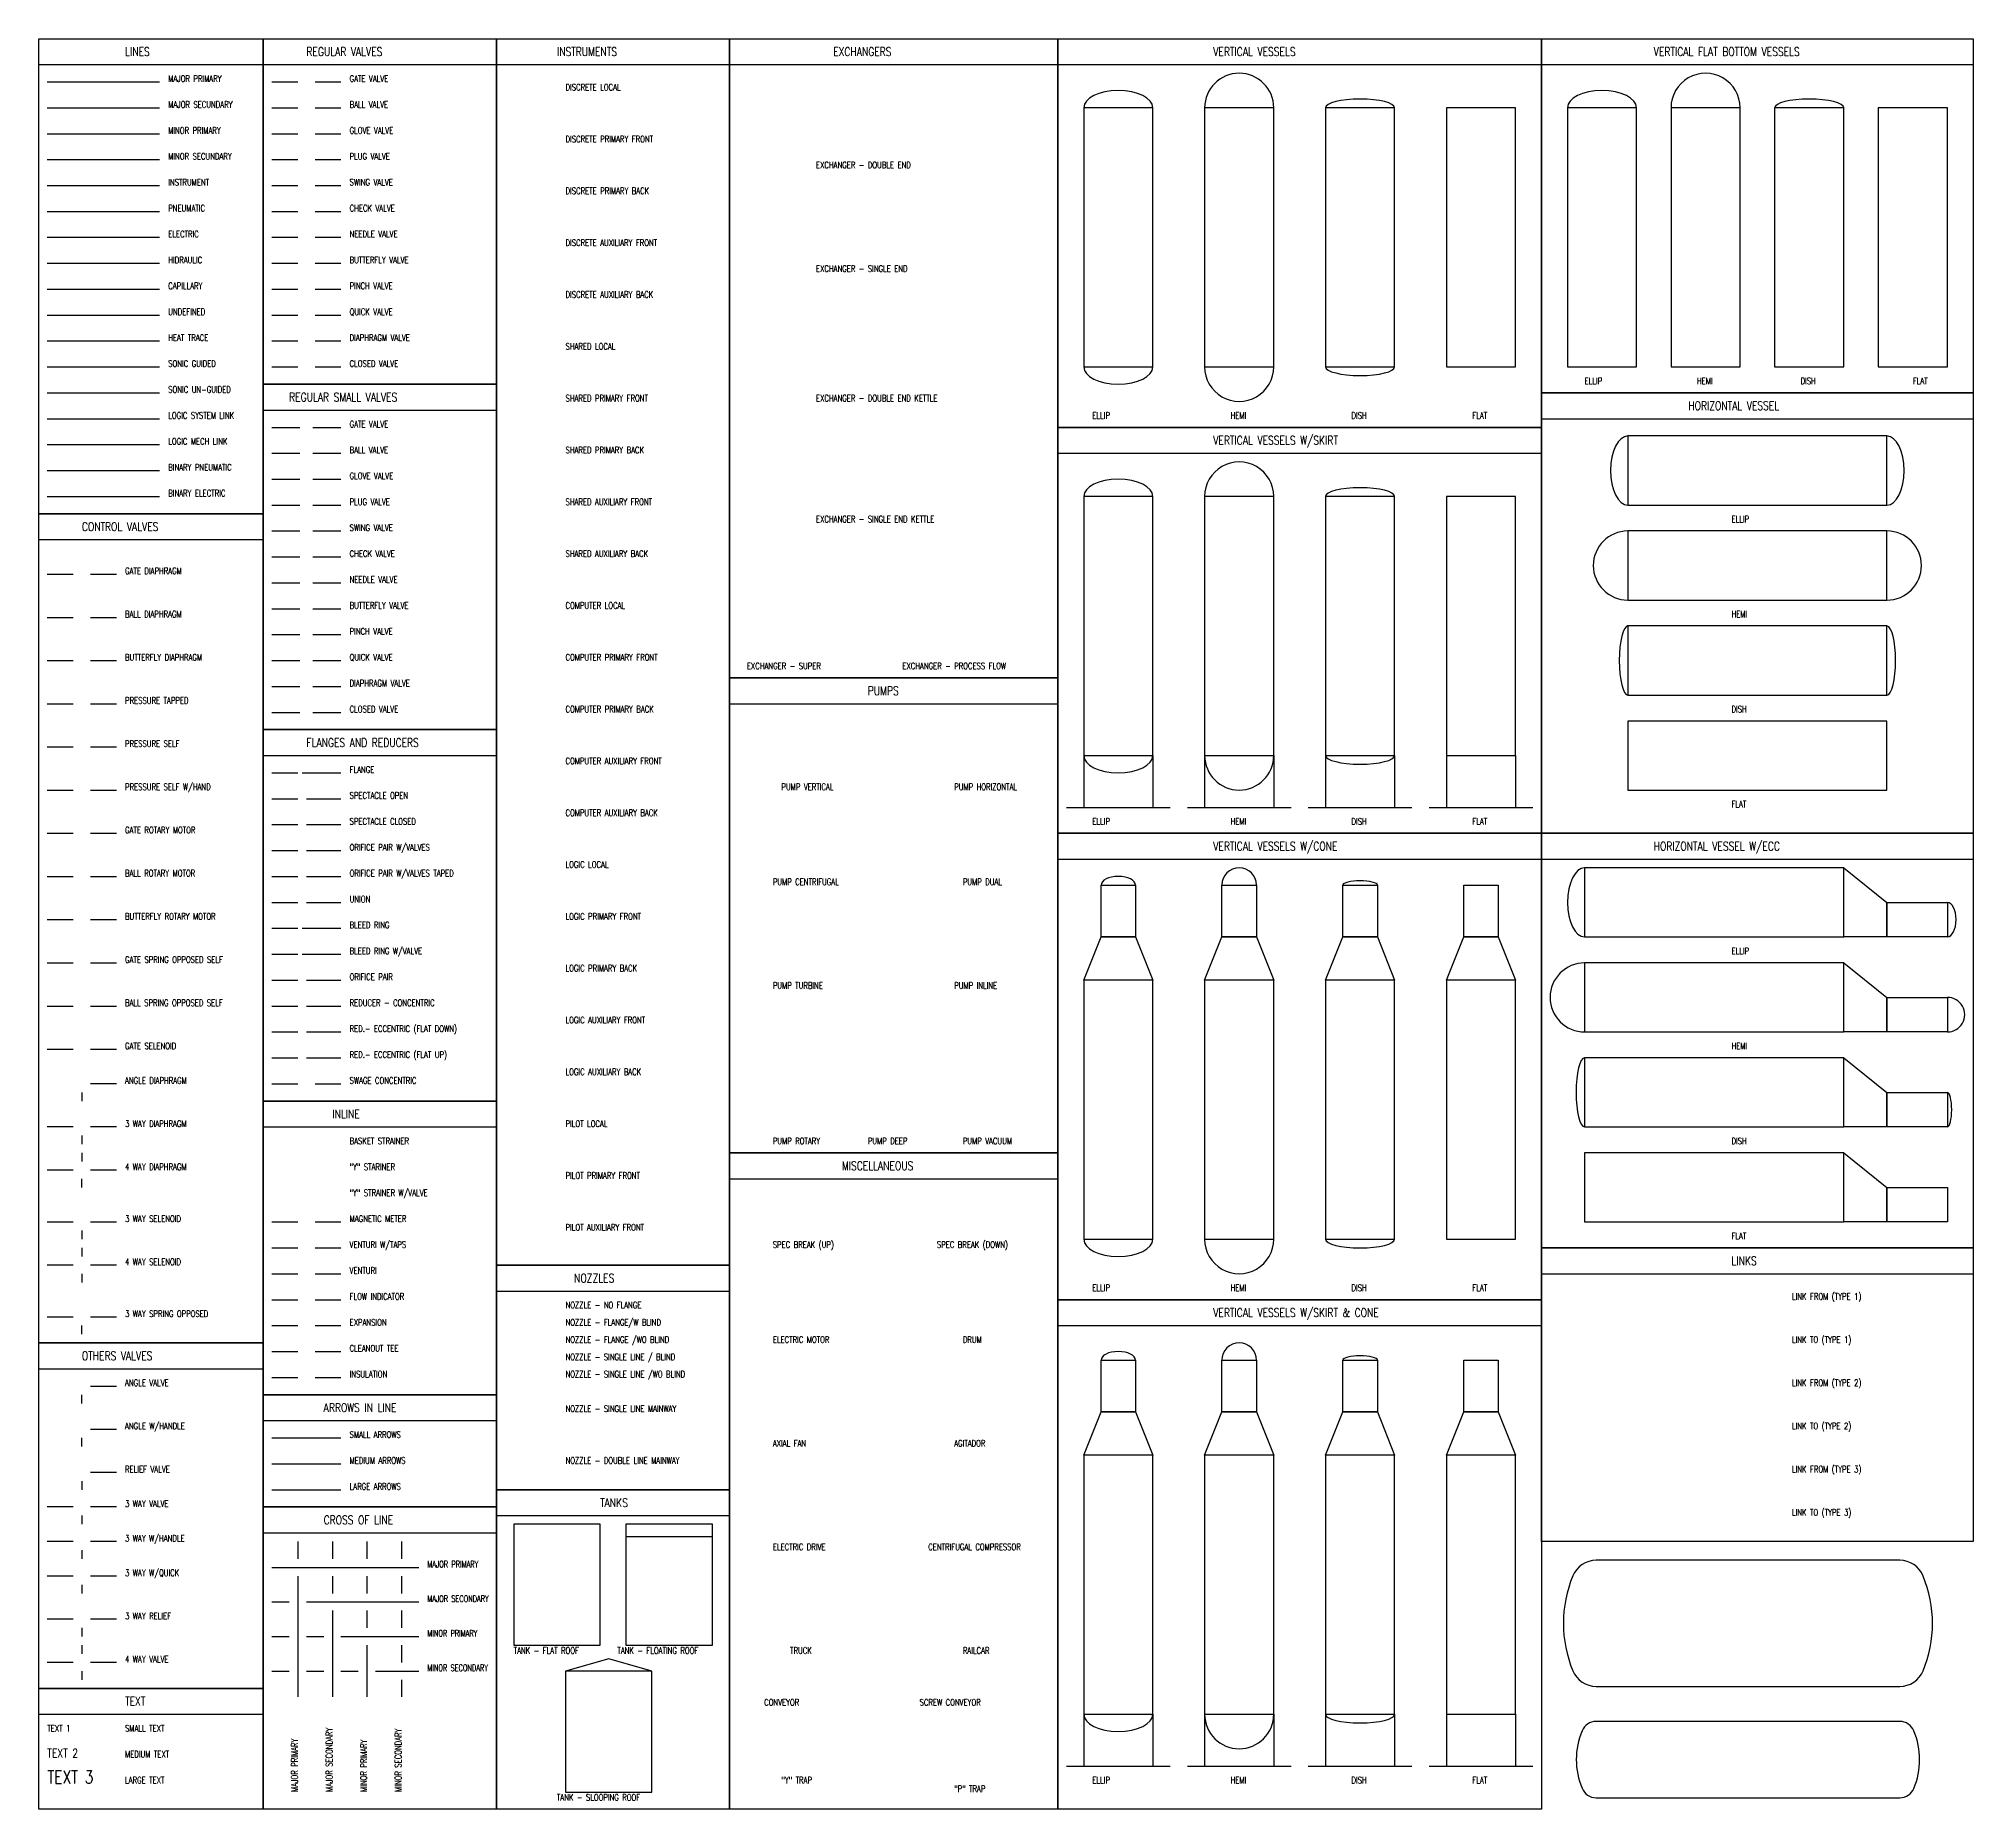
# Model space of a CAD drawing. Header units: inches. Extents: x 39.8 to 67.8, y 12.5 to 38.1.
import ezdxf

# ---------------------------------------------------------------- set-up
doc = ezdxf.new("R2010")
doc.units = ezdxf.units.IN
doc.header["$MEASUREMENT"] = 0
doc.linetypes.add('DASHED', pattern=[19.05, 12.7, -6.35])
doc.layers.get('0').update_dxf_attribs({"linetype": 'CONTINUOUS'})
for name, color, linetype in [('EQUIP', 3, 'CONTINUOUS'), ('INST-1', 4, 'CONTINUOUS'), ('MAJOR-1', 2, 'CONTINUOUS'), ('MAJOR-2', 1, 'CONTINUOUS'), ('Minor-1', 4, 'CONTINUOUS'), ('Minor-2', 6, 'CONTINUOUS'), ('TEXT', 7, 'CONTINUOUS'), ('VESS', 2, 'CONTINUOUS')]:
    doc.layers.add(name, color=color, linetype=linetype)
doc.styles.get("Standard").update_dxf_attribs({"font": 'STANDARD'})

msp = doc.modelspace()

# ---------------------------------------------------------------- linework, layer by layer
for p, q in [((39.842, 37.746), (43.092, 37.746)), ((43.092, 37.746), (46.467, 37.746)), ((46.467, 37.746), (49.842, 37.746)), ((49.842, 37.746), (54.592, 37.746)), ((54.592, 37.746), (61.592, 37.746)), ((61.592, 37.746), (67.842, 37.746)), ((43.092, 32.746), (46.467, 32.746)), ((61.592, 32.621), (67.842, 32.621)), ((54.592, 32.121), (61.592, 32.121)), ((39.842, 30.871), (43.092, 30.871)), ((49.842, 28.496), (54.592, 28.496)), ((43.092, 27.746), (46.467, 27.746)), ((54.592, 26.246), (61.592, 26.246)), ((61.592, 26.246), (67.842, 26.246)), ((43.092, 22.371), (46.467, 22.371)), ((49.842, 21.621), (54.592, 21.621)), ((61.592, 20.246), (67.842, 20.246)), ((46.467, 19.996), (49.842, 19.996)), ((54.592, 19.496), (61.592, 19.496)), ((39.842, 18.871), (43.092, 18.871)), ((43.092, 18.121), (46.467, 18.121)), ((46.467, 16.746), (49.842, 16.746)), ((43.092, 16.496), (46.467, 16.496)), ((39.842, 13.871), (43.092, 13.871))]:
    msp.add_line(p, q)
for points in [[(43.092, 31.246), (39.842, 31.246), (39.842, 38.121), (43.092, 38.121)], [(46.467, 33.121), (43.092, 33.121), (43.092, 38.121), (46.467, 38.121)], [(49.842, 20.371), (46.467, 20.371), (46.467, 38.121), (49.842, 38.121)], [(54.592, 28.871), (49.842, 28.871), (49.842, 38.121), (54.592, 38.121)], [(61.592, 32.496), (54.592, 32.496), (54.592, 38.121), (61.592, 38.121)], [(67.842, 32.996), (61.592, 32.996), (61.592, 38.121), (67.842, 38.121)], [(46.467, 28.121), (43.092, 28.121), (43.092, 33.121), (46.467, 33.121)], [(67.842, 26.621), (61.592, 26.621), (61.592, 32.996), (67.842, 32.996)], [(61.592, 26.621), (54.592, 26.621), (54.592, 32.496), (61.592, 32.496)], [(43.092, 19.246), (39.842, 19.246), (39.842, 31.246), (43.092, 31.246)], [(54.592, 21.996), (49.842, 21.996), (49.842, 28.871), (54.592, 28.871)], [(46.467, 22.746), (43.092, 22.746), (43.092, 28.121), (46.467, 28.121)], [(61.592, 19.871), (54.592, 19.871), (54.592, 26.621), (61.592, 26.621)], [(67.842, 20.621), (61.592, 20.621), (61.592, 26.621), (67.842, 26.621)], [(46.467, 18.496), (43.092, 18.496), (43.092, 22.746), (46.467, 22.746)], [(54.592, 12.496), (49.842, 12.496), (49.842, 21.996), (54.592, 21.996)], [(67.842, 16.371), (61.592, 16.371), (61.592, 20.621), (67.842, 20.621)], [(49.842, 17.121), (46.467, 17.121), (46.467, 20.371), (49.842, 20.371)], [(61.592, 12.496), (54.592, 12.496), (54.592, 19.871), (61.592, 19.871)], [(43.092, 14.246), (39.842, 14.246), (39.842, 19.246), (43.092, 19.246)], [(46.467, 16.871), (43.092, 16.871), (43.092, 18.496), (46.467, 18.496)], [(49.842, 12.496), (46.467, 12.496), (46.467, 17.121), (49.842, 17.121)], [(46.467, 12.496), (43.092, 12.496), (43.092, 16.871), (46.467, 16.871)], [(43.092, 12.496), (39.842, 12.496), (39.842, 14.246), (43.092, 14.246)]]:
    msp.add_lwpolyline(points, close=True)
at = {"layer": 'EQUIP'}
for points in [[(54.967, 33.371), (55.967, 33.371), (55.967, 37.121), (54.967, 37.121)], [(56.717, 33.371), (57.717, 33.371), (57.717, 37.121), (56.717, 37.121)], [(58.467, 33.371), (59.467, 33.371), (59.467, 37.121), (58.467, 37.121)], [(60.217, 33.371), (61.217, 33.371), (61.217, 37.121), (60.217, 37.121)], [(61.967, 33.371), (62.967, 33.371), (62.967, 37.121), (61.967, 37.121)], [(63.467, 33.371), (64.467, 33.371), (64.467, 37.121), (63.467, 37.121)], [(64.967, 33.371), (65.967, 33.371), (65.967, 37.121), (64.967, 37.121)], [(66.467, 33.371), (67.467, 33.371), (67.467, 37.121), (66.467, 37.121)], [(62.842, 31.371), (66.592, 31.371), (66.592, 32.371), (62.842, 32.371)], [(54.967, 27.746), (55.967, 27.746), (55.967, 31.496), (54.967, 31.496)], [(56.717, 27.746), (57.717, 27.746), (57.717, 31.496), (56.717, 31.496)], [(58.467, 27.746), (59.467, 27.746), (59.467, 31.496), (58.467, 31.496)], [(60.217, 27.746), (61.217, 27.746), (61.217, 31.496), (60.217, 31.496)], [(62.842, 29.996), (66.592, 29.996), (66.592, 30.996), (62.842, 30.996)], [(62.842, 28.621), (66.592, 28.621), (66.592, 29.621), (62.842, 29.621)], [(62.842, 27.246), (66.592, 27.246), (66.592, 28.246), (62.842, 28.246)], [(62.217, 25.121), (65.967, 25.121), (65.967, 26.121), (62.217, 26.121)], [(65.967, 25.121), (65.967, 26.121), (66.592, 25.621), (66.592, 25.121)], [(55.717, 25.121), (55.217, 25.121), (55.217, 25.871), (55.717, 25.871)], [(57.467, 25.121), (56.967, 25.121), (56.967, 25.871), (57.467, 25.871)], [(59.217, 25.121), (58.717, 25.121), (58.717, 25.871), (59.217, 25.871)], [(60.967, 25.121), (60.467, 25.121), (60.467, 25.871), (60.967, 25.871)], [(66.592, 25.121), (66.592, 25.621), (67.467, 25.621), (67.467, 25.121)], [(55.967, 24.496), (54.967, 24.496), (55.217, 25.121), (55.717, 25.121)], [(57.717, 24.496), (56.717, 24.496), (56.967, 25.121), (57.467, 25.121)], [(59.467, 24.496), (58.467, 24.496), (58.717, 25.121), (59.217, 25.121)], [(61.217, 24.496), (60.217, 24.496), (60.467, 25.121), (60.967, 25.121)], [(62.217, 23.746), (65.967, 23.746), (65.967, 24.746), (62.217, 24.746)], [(65.967, 23.746), (65.967, 24.746), (66.592, 24.246), (66.592, 23.746)], [(54.967, 20.746), (55.967, 20.746), (55.967, 24.496), (54.967, 24.496)], [(56.717, 20.746), (57.717, 20.746), (57.717, 24.496), (56.717, 24.496)], [(58.467, 20.746), (59.467, 20.746), (59.467, 24.496), (58.467, 24.496)], [(60.217, 20.746), (61.217, 20.746), (61.217, 24.496), (60.217, 24.496)], [(66.592, 23.746), (66.592, 24.246), (67.467, 24.246), (67.467, 23.746)], [(62.217, 22.371), (65.967, 22.371), (65.967, 23.371), (62.217, 23.371)], [(65.967, 22.371), (65.967, 23.371), (66.592, 22.871), (66.592, 22.371)], [(66.592, 22.371), (66.592, 22.871), (67.467, 22.871), (67.467, 22.371)], [(62.217, 20.996), (65.967, 20.996), (65.967, 21.996), (62.217, 21.996)], [(65.967, 20.996), (65.967, 21.996), (66.592, 21.496), (66.592, 20.996)], [(66.592, 20.996), (66.592, 21.496), (67.467, 21.496), (67.467, 20.996)], [(55.717, 18.246), (55.217, 18.246), (55.217, 18.996), (55.717, 18.996)], [(57.467, 18.246), (56.967, 18.246), (56.967, 18.996), (57.467, 18.996)], [(59.217, 18.246), (58.717, 18.246), (58.717, 18.996), (59.217, 18.996)], [(60.967, 18.246), (60.467, 18.246), (60.467, 18.996), (60.967, 18.996)], [(55.967, 17.621), (54.967, 17.621), (55.217, 18.246), (55.717, 18.246)], [(57.717, 17.621), (56.717, 17.621), (56.967, 18.246), (57.467, 18.246)], [(59.467, 17.621), (58.467, 17.621), (58.717, 18.246), (59.217, 18.246)], [(61.217, 17.621), (60.217, 17.621), (60.467, 18.246), (60.967, 18.246)], [(54.967, 13.871), (55.967, 13.871), (55.967, 17.621), (54.967, 17.621)], [(56.717, 13.871), (57.717, 13.871), (57.717, 17.621), (56.717, 17.621)], [(58.467, 13.871), (59.467, 13.871), (59.467, 17.621), (58.467, 17.621)], [(60.217, 13.871), (61.217, 13.871), (61.217, 17.621), (60.217, 17.621)], [(46.717, 14.871), (47.967, 14.871), (47.967, 16.621), (46.717, 16.621)], [(48.342, 14.871), (49.592, 14.871), (49.592, 16.621), (48.342, 16.621)], [(47.467, 12.746), (48.717, 12.746), (48.717, 14.496), (47.467, 14.496)]]:
    msp.add_lwpolyline(points, close=True, dxfattribs=at)
for points in [[(54.967, 27.746), (54.967, 26.996)], [(55.967, 27.746), (55.967, 26.996)], [(56.717, 27.746), (56.717, 26.996)], [(57.717, 27.746), (57.717, 26.996)], [(58.467, 27.746), (58.467, 26.996)], [(59.467, 27.746), (59.467, 26.996)], [(60.217, 27.746), (60.217, 26.996)], [(61.217, 27.746), (61.217, 26.996)], [(54.717, 26.996), (56.217, 26.996)], [(56.467, 26.996), (57.967, 26.996)], [(58.217, 26.996), (59.717, 26.996)], [(59.967, 26.996), (61.467, 26.996)], [(48.717, 14.496), (48.092, 14.671), (47.467, 14.496)], [(54.967, 13.871), (54.967, 13.121)], [(55.967, 13.871), (55.967, 13.121)], [(56.717, 13.871), (56.717, 13.121)], [(57.717, 13.871), (57.717, 13.121)], [(58.467, 13.871), (58.467, 13.121)], [(59.467, 13.871), (59.467, 13.121)], [(60.217, 13.871), (60.217, 13.121)], [(61.217, 13.871), (61.217, 13.121)], [(54.717, 13.121), (56.217, 13.121)], [(56.467, 13.121), (57.967, 13.121)], [(58.217, 13.121), (59.717, 13.121)], [(59.967, 13.121), (61.467, 13.121)]]:
    msp.add_lwpolyline(points, dxfattribs=at)
at = {"layer": 'EQUIP', "linetype": 'DASHED'}
msp.add_lwpolyline([(48.342, 16.446), (49.592, 16.446)], dxfattribs=at)
at = {"layer": 'EQUIP'}
for centre, major_axis, ratio, start_param, end_param in [((57.217, 37.121), (-0.5, 0), 1, 3.141593, 6.283185), ((63.967, 37.121), (0, 0.5), 1, 4.712389, 7.853982), ((55.467, 37.121), (-0.5, 0), 0.5, 3.141593, 6.283185), ((58.967, 37.121), (-0.5, 0), 0.25, 3.141593, 6.283185), ((62.467, 37.121), (-0.5, 0), 0.5, 3.141593, 6.283185), ((65.467, 37.121), (-0.5, 0), 0.25, 3.141593, 6.283185), ((55.467, 33.371), (0.5, 0), 0.5, 3.141593, 6.283185), ((57.217, 33.371), (0, -0.5), 1, 4.712389, 7.853982), ((58.967, 33.371), (0.5, 0), 0.25, 3.141593, 6.283185), ((62.842, 31.871), (0, -0.5), 0.5, 3.141593, 6.283185), ((66.592, 31.871), (0, 0.5), 0.5, 3.141593, 6.283185), ((57.217, 31.496), (0, 0.5), 1, 4.712389, 7.853982), ((55.467, 31.496), (-0.5, 0), 0.5, 3.141593, 6.283185), ((58.967, 31.496), (-0.5, 0), 0.25, 3.141593, 6.283185), ((62.842, 30.496), (0, -0.5), 1, 3.141593, 6.283185), ((66.592, 30.496), (0, 0.5), 1, 3.141593, 6.283185), ((62.842, 29.121), (0, -0.5), 0.25, 3.141593, 6.283185), ((66.592, 29.121), (0, 0.5), 0.25, 3.141593, 6.283185), ((55.467, 27.746), (0.5, 0), 0.5, 3.141593, 6.283185), ((57.217, 27.746), (0.5, 0), 1, 3.141593, 6.283185), ((58.967, 27.746), (0.5, 0), 0.25, 3.141593, 6.283185), ((57.217, 25.871), (-0.25, 0), 1, 3.141593, 6.283185), ((62.217, 25.621), (0, -0.5), 0.5, 3.141593, 6.283185), ((55.467, 25.871), (-0.25, 0), 0.5, 3.141593, 6.283185), ((58.967, 25.871), (-0.25, 0), 0.25, 3.141593, 6.283185), ((67.467, 25.371), (0, 0.25), 0.5, 3.141593, 6.283185), ((62.217, 24.246), (0, -0.5), 1, 3.141593, 6.283185), ((67.467, 23.996), (0.25, 0), 1, 4.712389, 7.853982), ((62.217, 22.871), (0, -0.5), 0.25, 3.141593, 6.283185), ((67.467, 22.621), (0, 0.25), 0.25, 3.141593, 6.283185), ((55.467, 20.746), (0.5, 0), 0.5, 3.141593, 6.283185), ((57.217, 20.746), (0, -0.5), 1, 4.712389, 7.853982), ((58.967, 20.746), (0.5, 0), 0.25, 3.141593, 6.283185), ((55.467, 18.996), (-0.25, 0), 0.5, 3.141593, 6.283185), ((57.217, 18.996), (-0.25, 0), 1, 3.141593, 6.283185), ((58.967, 18.996), (-0.25, 0), 0.25, 3.141593, 6.283185), ((55.467, 13.871), (0.5, 0), 0.5, 3.141593, 6.283185), ((57.217, 13.871), (0.5, 0), 1, 3.141593, 6.283185), ((58.967, 13.871), (0.5, 0), 0.25, 3.141593, 6.283185)]:
    msp.add_ellipse(centre, major_axis=major_axis, ratio=ratio, start_param=start_param, end_param=end_param, dxfattribs=at)
at = {"layer": 'INST-1', "linetype": 'CONTINUOUS'}
for points in [[(39.967, 35.996), (41.592, 35.996)], [(39.967, 35.621), (41.592, 35.621)], [(39.967, 35.246), (41.592, 35.246)], [(39.967, 34.871), (41.592, 34.871)], [(39.967, 34.496), (41.592, 34.496)], [(39.967, 34.121), (41.592, 34.121)], [(39.967, 33.746), (41.592, 33.746)], [(39.967, 33.371), (41.592, 33.371)], [(39.967, 32.996), (41.592, 32.996)], [(39.967, 32.621), (41.592, 32.621)], [(39.967, 32.246), (41.592, 32.246)], [(39.967, 31.871), (41.592, 31.871)], [(39.967, 31.496), (41.592, 31.496)]]:
    msp.add_lwpolyline(points, dxfattribs=at)
at = {"layer": 'MAJOR-1', "linetype": 'CONTINUOUS'}
for points in [[(39.967, 37.496), (41.592, 37.496)], [(43.217, 37.496), (43.592, 37.496)], [(43.842, 37.496), (44.217, 37.496)], [(43.217, 37.121), (43.592, 37.121)], [(43.842, 37.121), (44.217, 37.121)], [(43.217, 36.746), (43.592, 36.746)], [(43.842, 36.746), (44.217, 36.746)], [(43.217, 36.371), (43.592, 36.371)], [(43.842, 36.371), (44.217, 36.371)], [(43.217, 35.996), (43.592, 35.996)], [(43.842, 35.996), (44.217, 35.996)], [(43.217, 35.621), (43.592, 35.621)], [(43.842, 35.621), (44.217, 35.621)], [(43.217, 35.246), (43.592, 35.246)], [(43.842, 35.246), (44.217, 35.246)], [(43.217, 34.871), (43.592, 34.871)], [(43.842, 34.871), (44.217, 34.871)], [(43.217, 34.496), (43.592, 34.496)], [(43.842, 34.496), (44.217, 34.496)], [(43.217, 34.121), (43.592, 34.121)], [(43.842, 34.121), (44.217, 34.121)], [(43.217, 33.746), (43.592, 33.746)], [(43.842, 33.746), (44.217, 33.746)], [(43.217, 33.371), (43.592, 33.371)], [(43.842, 33.371), (44.217, 33.371)], [(39.967, 30.371), (40.342, 30.371)], [(40.592, 30.371), (40.967, 30.371)], [(39.967, 29.746), (40.342, 29.746)], [(40.592, 29.746), (40.967, 29.746)], [(39.967, 29.121), (40.342, 29.121)], [(40.592, 29.121), (40.967, 29.121)], [(39.967, 28.496), (40.342, 28.496)], [(40.592, 28.496), (40.967, 28.496)], [(39.967, 27.871), (40.342, 27.871)], [(40.592, 27.871), (40.967, 27.871)], [(43.217, 27.496), (43.592, 27.496)], [(43.654, 27.496), (44.217, 27.496)], [(39.967, 27.246), (40.342, 27.246)], [(40.592, 27.246), (40.967, 27.246)], [(43.217, 27.121), (43.592, 27.121)], [(43.717, 27.121), (44.217, 27.121)], [(39.967, 26.621), (40.342, 26.621)], [(40.592, 26.621), (40.967, 26.621)], [(43.217, 26.746), (43.592, 26.746)], [(43.717, 26.746), (44.217, 26.746)], [(43.217, 26.371), (43.592, 26.371)], [(43.717, 26.371), (44.217, 26.371)], [(39.967, 25.996), (40.342, 25.996)], [(40.592, 25.996), (40.967, 25.996)], [(43.217, 25.996), (43.592, 25.996)], [(43.717, 25.996), (44.217, 25.996)], [(43.217, 25.621), (43.592, 25.621)], [(43.717, 25.621), (44.217, 25.621)], [(39.967, 25.371), (40.342, 25.371)], [(40.592, 25.371), (40.967, 25.371)], [(43.217, 25.246), (43.592, 25.246)], [(43.654, 25.246), (44.217, 25.246)], [(39.967, 24.746), (40.342, 24.746)], [(40.592, 24.746), (40.967, 24.746)], [(43.217, 24.871), (43.592, 24.871)], [(43.654, 24.871), (44.217, 24.871)], [(43.217, 24.496), (43.592, 24.496)], [(43.717, 24.496), (44.217, 24.496)], [(39.967, 24.121), (40.342, 24.121)], [(40.592, 24.121), (40.967, 24.121)], [(43.217, 24.121), (43.592, 24.121)], [(43.717, 24.121), (44.217, 24.121)], [(43.217, 23.746), (43.592, 23.746)], [(43.717, 23.746), (44.217, 23.746)], [(39.967, 23.496), (40.342, 23.496)], [(40.592, 23.496), (40.967, 23.496)], [(43.217, 23.371), (43.592, 23.371)], [(43.717, 23.371), (44.217, 23.371)], [(40.967, 22.996), (40.592, 22.996)], [(43.217, 22.996), (43.592, 22.996)], [(43.842, 22.996), (44.217, 22.996)], [(40.467, 22.871), (40.467, 22.746)], [(40.342, 22.371), (39.967, 22.371)], [(40.467, 22.246), (40.467, 22.121)], [(40.967, 22.371), (40.592, 22.371)], [(40.467, 21.996), (40.467, 21.871)], [(40.342, 21.746), (39.967, 21.746)], [(40.467, 21.496), (40.467, 21.621)], [(40.967, 21.746), (40.592, 21.746)], [(39.967, 20.996), (40.342, 20.996)], [(40.467, 20.871), (40.467, 20.746)], [(40.592, 20.996), (40.967, 20.996)], [(43.217, 20.996), (43.592, 20.996)], [(43.842, 20.996), (44.217, 20.996)], [(40.467, 20.621), (40.467, 20.496)], [(43.217, 20.621), (43.592, 20.621)], [(43.842, 20.621), (44.217, 20.621)], [(40.342, 20.371), (39.967, 20.371)], [(40.467, 20.246), (40.467, 20.121)], [(40.967, 20.371), (40.592, 20.371)], [(43.217, 20.246), (43.592, 20.246)], [(43.842, 20.246), (44.217, 20.246)], [(39.967, 19.621), (40.342, 19.621)], [(40.592, 19.621), (40.967, 19.621)], [(43.217, 19.871), (43.592, 19.871)], [(43.842, 19.871), (44.217, 19.871)], [(40.467, 19.371), (40.467, 19.496)], [(43.217, 19.496), (43.592, 19.496)], [(43.842, 19.496), (44.217, 19.496)], [(43.217, 19.121), (43.592, 19.121)], [(43.842, 19.121), (44.217, 19.121)], [(40.467, 18.371), (40.467, 18.496)], [(40.592, 18.621), (40.967, 18.621)], [(43.217, 18.746), (43.592, 18.746)], [(43.842, 18.746), (44.217, 18.746)], [(40.592, 17.996), (40.967, 17.996)], [(40.467, 17.746), (40.467, 17.871)], [(40.967, 17.371), (40.592, 17.371)], [(40.467, 17.246), (40.467, 17.121)], [(43.217, 17.121), (44.217, 17.121)], [(40.342, 16.871), (39.967, 16.871)], [(40.967, 16.871), (40.592, 16.871)], [(40.467, 16.746), (40.467, 16.621)], [(40.342, 16.371), (39.967, 16.371)], [(40.467, 16.246), (40.467, 16.121)], [(40.967, 16.371), (40.592, 16.371)], [(43.592, 16.371), (43.592, 16.121)], [(43.217, 15.996), (45.342, 15.996)], [(40.342, 15.871), (39.967, 15.871)], [(40.467, 15.746), (40.467, 15.621)], [(40.967, 15.871), (40.592, 15.871)], [(43.592, 15.871), (43.592, 14.121)], [(40.342, 15.246), (39.967, 15.246)], [(40.467, 15.121), (40.467, 14.996)], [(40.967, 15.246), (40.592, 15.246)], [(40.467, 14.871), (40.467, 14.746)], [(40.342, 14.621), (39.967, 14.621)], [(40.967, 14.621), (40.592, 14.621)], [(40.467, 14.496), (40.467, 14.371)]]:
    msp.add_lwpolyline(points, dxfattribs=at)
at = {"layer": 'MAJOR-2', "linetype": 'CONTINUOUS'}
for points in [[(39.967, 37.121), (41.592, 37.121)], [(43.217, 17.496), (44.217, 17.496)], [(44.092, 16.371), (44.092, 16.121)], [(44.092, 15.871), (44.092, 15.621)], [(43.217, 15.496), (43.467, 15.496)], [(43.717, 15.496), (45.342, 15.496)], [(44.092, 15.371), (44.092, 14.121)]]:
    msp.add_lwpolyline(points, dxfattribs=at)
at = {"layer": 'Minor-1', "linetype": 'CONTINUOUS'}
for points in [[(39.967, 36.746), (41.592, 36.746)], [(43.217, 32.496), (43.623, 32.496)], [(43.811, 32.496), (44.217, 32.496)], [(43.217, 32.121), (43.623, 32.121)], [(43.811, 32.121), (44.217, 32.121)], [(43.217, 31.746), (43.623, 31.746)], [(43.811, 31.746), (44.217, 31.746)], [(43.217, 31.371), (43.623, 31.371)], [(43.811, 31.371), (44.217, 31.371)], [(43.217, 30.996), (43.623, 30.996)], [(43.811, 30.996), (44.217, 30.996)], [(43.217, 30.621), (43.623, 30.621)], [(43.811, 30.621), (44.217, 30.621)], [(43.217, 30.246), (43.623, 30.246)], [(43.811, 30.246), (44.217, 30.246)], [(43.217, 29.871), (43.623, 29.871)], [(43.811, 29.871), (44.217, 29.871)], [(43.217, 29.496), (43.623, 29.496)], [(43.811, 29.496), (44.217, 29.496)], [(43.217, 29.121), (43.623, 29.121)], [(43.811, 29.121), (44.217, 29.121)], [(43.217, 28.746), (43.623, 28.746)], [(43.811, 28.746), (44.217, 28.746)], [(43.217, 28.371), (43.623, 28.371)], [(43.811, 28.371), (44.217, 28.371)], [(43.217, 17.871), (44.217, 17.871)], [(44.592, 16.371), (44.592, 16.121)], [(44.592, 15.871), (44.592, 15.621)], [(44.592, 15.371), (44.592, 15.121)], [(43.217, 14.996), (43.467, 14.996)], [(43.717, 14.996), (43.967, 14.996)], [(44.217, 14.996), (45.342, 14.996)], [(44.592, 14.871), (44.592, 14.121)]]:
    msp.add_lwpolyline(points, dxfattribs=at)
at = {"layer": 'Minor-2', "linetype": 'CONTINUOUS'}
for points in [[(39.967, 36.371), (41.592, 36.371)], [(45.092, 16.371), (45.092, 16.121)], [(45.092, 15.871), (45.092, 15.621)], [(45.092, 15.371), (45.092, 15.121)], [(45.092, 14.871), (45.092, 14.621)], [(43.217, 14.496), (43.467, 14.496)], [(43.717, 14.496), (43.967, 14.496)], [(44.217, 14.496), (44.467, 14.496)], [(44.717, 14.496), (45.342, 14.496)], [(45.092, 14.371), (45.092, 14.121)]]:
    msp.add_lwpolyline(points, dxfattribs=at)
at = {"layer": 'VESS'}
for points in [[(62.383, 14.274), (66.778, 14.274, 0.302775), (67.115, 14.498, 0.200001), (67.115, 15.872, 0.302775), (66.778, 16.099), (62.383, 16.099, 0.302775), (62.046, 15.874, 0.200001), (62.046, 14.501, 0.302775)], [(62.383, 12.663), (66.778, 12.663, 0.302775), (66.982, 12.799, 0.200001), (66.982, 13.63, 0.302775), (66.778, 13.767), (62.383, 13.767, 0.302775), (62.179, 13.631, 0.200001), (62.179, 12.8, 0.302775)]]:
    msp.add_lwpolyline(points, format="xyb", close=True, dxfattribs=at)

# ---------------------------------------------------------------- texts
at = {"layer": 'TEXT'}
for s, height, width, p in [('LINES', 0.125, 0.85, (41.092, 37.871)), ('REGULAR VALVES', 0.125, 0.85, (43.717, 37.871)), ('INSTRUMENTS', 0.125, 0.85, (47.342, 37.871)), ('EXCHANGERS', 0.125, 0.85, (51.342, 37.871)), ('VERTICAL VESSELS', 0.125, 0.85, (56.842, 37.871)), ('VERTICAL FLAT BOTTOM VESSELS', 0.125, 0.85, (63.217, 37.871)), ('MAJOR PRIMARY', 0.0938, 0.85, (41.717, 37.496)), ('GATE VALVE', 0.0938, 0.85, (44.342, 37.496)), ('DISCRETE LOCAL', 0.0938, 0.85, (47.467, 37.371)), ('MAJOR SECUNDARY', 0.0938, 0.85, (41.717, 37.121)), ('BALL VALVE', 0.0938, 0.85, (44.342, 37.121)), ('MINOR PRIMARY', 0.0938, 0.85, (41.717, 36.746)), ('GLOVE VALVE', 0.0938, 0.85, (44.342, 36.746)), ('DISCRETE PRIMARY FRONT', 0.0938, 0.85, (47.467, 36.621)), ('MINOR SECUNDARY', 0.0938, 0.85, (41.717, 36.371)), ('PLUG VALVE', 0.0938, 0.85, (44.342, 36.371)), ('EXCHANGER - DOUBLE END', 0.0938, 0.85, (51.092, 36.246)), ('INSTRUMENT', 0.0938, 0.85, (41.717, 35.996)), ('SWING VALVE', 0.0938, 0.85, (44.342, 35.996)), ('DISCRETE PRIMARY BACK', 0.0938, 0.85, (47.467, 35.871)), ('PNEUMATIC', 0.0938, 0.85, (41.717, 35.621)), ('CHECK VALVE', 0.0938, 0.85, (44.342, 35.621)), ('ELECTRIC', 0.0938, 0.85, (41.717, 35.246)), ('NEEDLE VALVE', 0.0938, 0.85, (44.342, 35.246)), ('DISCRETE AUXILIARY FRONT', 0.0938, 0.85, (47.467, 35.121)), ('HIDRAULIC', 0.0938, 0.85, (41.717, 34.871)), ('BUTTERFLY VALVE', 0.0938, 0.85, (44.342, 34.871)), ('EXCHANGER - SINGLE END', 0.0938, 0.85, (51.092, 34.746)), ('CAPILLARY', 0.0938, 0.85, (41.717, 34.496)), ('PINCH VALVE', 0.0938, 0.85, (44.342, 34.496)), ('DISCRETE AUXILIARY BACK', 0.0938, 0.85, (47.467, 34.371)), ('UNDEFINED', 0.0938, 0.85, (41.717, 34.121)), ('QUICK VALVE', 0.0938, 0.85, (44.342, 34.121)), ('HEAT TRACE', 0.0938, 0.85, (41.717, 33.746)), ('DIAPHRAGM VALVE', 0.0938, 0.85, (44.342, 33.746)), ('SHARED LOCAL', 0.0938, 0.85, (47.467, 33.621)), ('SONIC GUIDED', 0.0938, 0.85, (41.717, 33.371)), ('CLOSED VALVE', 0.0938, 0.85, (44.342, 33.371)), ('SONIC UN-GUIDED', 0.0938, 0.85, (41.717, 32.996)), ('ELLIP', 0.0938, 0.85, (62.217, 33.121)), ('HEMI', 0.0938, 0.85, (63.842, 33.121)), ('DISH', 0.0938, 0.85, (65.342, 33.121)), ('FLAT', 0.0938, 0.85, (66.967, 33.121)), ('REGULAR SMALL VALVES', 0.125, 0.85, (43.467, 32.871)), ('SHARED PRIMARY FRONT', 0.0938, 0.85, (47.467, 32.871)), ('EXCHANGER - DOUBLE END KETTLE', 0.0938, 0.85, (51.092, 32.871)), ('HORIZONTAL VESSEL', 0.125, 0.85, (63.717, 32.746)), ('LOGIC SYSTEM LINK', 0.0938, 0.85, (41.717, 32.621)), ('GATE VALVE', 0.0938, 0.85, (44.342, 32.496)), ('ELLIP', 0.0938, 0.85, (55.092, 32.621)), ('HEMI', 0.0938, 0.85, (57.092, 32.621)), ('DISH', 0.0938, 0.85, (58.842, 32.621)), ('FLAT', 0.0938, 0.85, (60.592, 32.621)), ('LOGIC MECH LINK', 0.0938, 0.85, (41.717, 32.246)), ('BALL VALVE', 0.0938, 0.85, (44.342, 32.121)), ('SHARED PRIMARY BACK', 0.0938, 0.85, (47.467, 32.121)), ('VERTICAL VESSELS W/SKIRT', 0.125, 0.85, (56.842, 32.246)), ('BINARY PNEUMATIC', 0.0938, 0.85, (41.717, 31.871)), ('GLOVE VALVE', 0.0938, 0.85, (44.342, 31.746)), ('BINARY ELECTRIC', 0.0938, 0.85, (41.717, 31.496)), ('PLUG VALVE', 0.0938, 0.85, (44.342, 31.371)), ('SHARED AUXILIARY FRONT', 0.0938, 0.85, (47.467, 31.371)), ('CONTROL VALVES', 0.125, 0.85, (40.467, 30.996)), ('SWING VALVE', 0.0938, 0.85, (44.342, 30.996)), ('EXCHANGER - SINGLE END KETTLE', 0.0938, 0.85, (51.092, 31.121)), ('ELLIP', 0.0938, 0.85, (64.342, 31.121)), ('CHECK VALVE', 0.0938, 0.85, (44.342, 30.621)), ('SHARED AUXILIARY BACK', 0.0938, 0.85, (47.467, 30.621)), ('GATE DIAPHRAGM', 0.0938, 0.85, (41.092, 30.371)), ('NEEDLE VALVE', 0.0938, 0.85, (44.342, 30.246)), ('BUTTERFLY VALVE', 0.0938, 0.85, (44.342, 29.871)), ('COMPUTER LOCAL', 0.0938, 0.85, (47.467, 29.871)), ('BALL DIAPHRAGM', 0.0938, 0.85, (41.092, 29.746)), ('HEMI', 0.0938, 0.85, (64.342, 29.746)), ('PINCH VALVE', 0.0938, 0.85, (44.342, 29.496)), ('BUTTERFLY DIAPHRAGM', 0.0938, 0.85, (41.092, 29.121)), ('QUICK VALVE', 0.0938, 0.85, (44.342, 29.121)), ('COMPUTER PRIMARY FRONT', 0.0938, 0.85, (47.467, 29.121)), ('EXCHANGER - SUPER', 0.0938, 0.85, (50.092, 28.996)), ('EXCHANGER - PROCESS FLOW', 0.0938, 0.85, (52.342, 28.996)), ('PRESSURE TAPPED', 0.0938, 0.85, (41.092, 28.496)), ('DIAPHRAGM VALVE', 0.0938, 0.85, (44.342, 28.746)), ('PUMPS', 0.125, 0.85, (51.842, 28.621)), ('CLOSED VALVE', 0.0938, 0.85, (44.342, 28.371)), ('COMPUTER PRIMARY BACK', 0.0938, 0.85, (47.467, 28.371)), ('DISH', 0.0938, 0.85, (64.342, 28.371)), ('PRESSURE SELF', 0.0938, 0.85, (41.092, 27.871)), ('FLANGES AND REDUCERS', 0.125, 0.85, (43.717, 27.871)), ('FLANGE', 0.0938, 0.85, (44.342, 27.496)), ('COMPUTER AUXILIARY FRONT', 0.0938, 0.85, (47.467, 27.621)), ('PRESSURE SELF W/HAND', 0.0938, 0.85, (41.092, 27.246)), ('SPECTACLE OPEN', 0.0938, 0.85, (44.342, 27.121)), ('PUMP VERTICAL', 0.0938, 0.85, (50.592, 27.246)), ('PUMP HORIZONTAL', 0.0938, 0.85, (53.092, 27.246)), ('COMPUTER AUXILIARY BACK', 0.0938, 0.85, (47.467, 26.871)), ('FLAT', 0.0938, 0.85, (64.342, 26.996)), ('GATE ROTARY MOTOR', 0.0938, 0.85, (41.092, 26.621)), ('SPECTACLE CLOSED', 0.0938, 0.85, (44.342, 26.746)), ('ELLIP', 0.0938, 0.85, (55.092, 26.746)), ('HEMI', 0.0938, 0.85, (57.092, 26.746)), ('DISH', 0.0938, 0.85, (58.842, 26.746)), ('FLAT', 0.0938, 0.85, (60.592, 26.746)), ('ORIFICE PAIR W/VALVES', 0.0938, 0.85, (44.342, 26.371)), ('VERTICAL VESSELS W/CONE', 0.125, 0.85, (56.842, 26.371)), ('HORIZONTAL VESSEL W/ECC', 0.125, 0.85, (63.217, 26.371)), ('BALL ROTARY MOTOR', 0.0938, 0.85, (41.092, 25.996)), ('ORIFICE PAIR W/VALVES TAPED', 0.0938, 0.85, (44.342, 25.996)), ('LOGIC LOCAL', 0.0938, 0.85, (47.467, 26.121)), ('PUMP CENTRIFUGAL', 0.0938, 0.85, (50.467, 25.871)), ('PUMP DUAL', 0.0938, 0.85, (53.217, 25.871)), ('UNION', 0.0938, 0.85, (44.342, 25.621)), ('BUTTERFLY ROTARY MOTOR', 0.0938, 0.85, (41.092, 25.371)), ('BLEED RING', 0.0938, 0.85, (44.342, 25.246)), ('LOGIC PRIMARY FRONT', 0.0938, 0.85, (47.467, 25.371)), ('BLEED RING W/VALVE', 0.0938, 0.85, (44.342, 24.871)), ('ELLIP', 0.0938, 0.85, (64.342, 24.871)), ('GATE SPRING OPPOSED SELF', 0.0938, 0.85, (41.092, 24.746)), ('LOGIC PRIMARY BACK', 0.0938, 0.85, (47.467, 24.621)), ('ORIFICE PAIR', 0.0938, 0.85, (44.342, 24.496)), ('PUMP TURBINE', 0.0938, 0.85, (50.467, 24.371)), ('PUMP INLINE', 0.0938, 0.85, (53.092, 24.371)), ('BALL SPRING OPPOSED SELF', 0.0938, 0.85, (41.092, 24.121)), ('REDUCER - CONCENTRIC', 0.0938, 0.85, (44.342, 24.121)), ('RED.- ECCENTRIC (FLAT DOWN)', 0.0938, 0.85, (44.342, 23.746)), ('LOGIC AUXILIARY FRONT', 0.0938, 0.85, (47.467, 23.871)), ('GATE SELENOID', 0.0938, 0.85, (41.092, 23.496)), ('HEMI', 0.0938, 0.85, (64.342, 23.496)), ('RED.- ECCENTRIC (FLAT UP)', 0.0938, 0.85, (44.342, 23.371)), ('ANGLE DIAPHRAGM', 0.0938, 0.85, (41.092, 22.996)), ('SWAGE CONCENTRIC', 0.0938, 0.85, (44.342, 22.996)), ('LOGIC AUXILIARY BACK', 0.0938, 0.85, (47.467, 23.121)), ('3 WAY DIAPHRAGM', 0.0938, 0.85, (41.092, 22.371)), ('INLINE', 0.125, 0.85, (44.092, 22.496)), ('PILOT LOCAL', 0.0938, 0.85, (47.467, 22.371)), ('BASKET STRAINER', 0.0938, 0.85, (44.342, 22.121)), ('PUMP ROTARY', 0.0938, 0.85, (50.467, 22.121)), ('PUMP DEEP', 0.0938, 0.85, (51.842, 22.121)), ('PUMP VACUUM', 0.0938, 0.85, (53.217, 22.121)), ('DISH', 0.0938, 0.85, (64.342, 22.121)), ('MISCELLANEOUS', 0.125, 0.85, (51.467, 21.746)), ('4 WAY DIAPHRAGM', 0.0938, 0.85, (41.092, 21.746)), ('"Y" STARINER', 0.0938, 0.85, (44.342, 21.746)), ('PILOT PRIMARY FRONT', 0.0938, 0.85, (47.467, 21.621)), ('"Y" STRAINER W/VALVE', 0.0938, 0.85, (44.342, 21.371)), ('3 WAY SELENOID', 0.0938, 0.85, (41.092, 20.996)), ('MAGNETIC METER', 0.0938, 0.85, (44.342, 20.996)), ('VENTURI W/TAPS', 0.0938, 0.85, (44.342, 20.621)), ('PILOT AUXILIARY FRONT', 0.0938, 0.85, (47.467, 20.871)), ('SPEC BREAK (UP)', 0.0938, 0.85, (50.467, 20.621)), ('SPEC BREAK (DOWN)', 0.0938, 0.85, (52.842, 20.621)), ('FLAT', 0.0938, 0.85, (64.342, 20.746)), ('4 WAY SELENOID', 0.0938, 0.85, (41.092, 20.371)), ('LINKS', 0.125, 0.85, (64.342, 20.371)), ('VENTURI', 0.0938, 0.85, (44.342, 20.246)), ('NOZZLES', 0.125, 0.85, (47.592, 20.121)), ('FLOW INDICATOR', 0.0938, 0.85, (44.342, 19.871)), ('ELLIP', 0.0938, 0.85, (55.092, 19.996)), ('HEMI', 0.0938, 0.85, (57.092, 19.996)), ('DISH', 0.0938, 0.85, (58.842, 19.996)), ('FLAT', 0.0938, 0.85, (60.592, 19.996)), ('LINK FROM (TYPE 1)', 0.0938, 0.85, (65.217, 19.871)), ('3 WAY SPRING OPPOSED', 0.0938, 0.85, (41.092, 19.621)), ('NOZZLE - NO FLANGE', 0.0938, 0.85, (47.467, 19.746)), ('NOZZLE - FLANGE/W BLIND', 0.0938, 0.85, (47.467, 19.496)), ('VERTICAL VESSELS W/SKIRT & CONE', 0.125, 0.85, (56.842, 19.621)), ('EXPANSION', 0.0938, 0.85, (44.342, 19.496)), ('NOZZLE - FLANGE /WO BLIND', 0.0938, 0.85, (47.467, 19.246)), ('ELECTRIC MOTOR', 0.0938, 0.85, (50.467, 19.246)), ('DRUM', 0.0938, 0.85, (53.217, 19.246)), ('LINK TO (TYPE 1)', 0.0938, 0.85, (65.217, 19.246)), ('OTHERS VALVES', 0.125, 0.85, (40.467, 18.996)), ('CLEANOUT TEE', 0.0938, 0.85, (44.342, 19.121)), ('NOZZLE - SINGLE LINE / BLIND', 0.0938, 0.85, (47.467, 18.996)), ('INSULATION', 0.0938, 0.85, (44.342, 18.746)), ('NOZZLE - SINGLE LINE /WO BLIND', 0.0938, 0.85, (47.467, 18.746)), ('ANGLE VALVE', 0.0938, 0.85, (41.092, 18.621)), ('LINK FROM (TYPE 2)', 0.0938, 0.85, (65.217, 18.621)), ('ARROWS IN LINE', 0.125, 0.85, (43.967, 18.246)), ('NOZZLE - SINGLE LINE MAINWAY', 0.0938, 0.85, (47.467, 18.246)), ('ANGLE W/HANDLE', 0.0938, 0.85, (41.092, 17.996)), ('SMALL ARROWS', 0.0938, 0.85, (44.342, 17.871)), ('LINK TO (TYPE 2)', 0.0938, 0.85, (65.217, 17.996)), ('AXIAL FAN', 0.0938, 0.85, (50.467, 17.746)), ('AGITADOR', 0.0938, 0.85, (53.092, 17.746)), ('RELIEF VALVE', 0.0938, 0.85, (41.092, 17.371)), ('MEDIUM ARROWS', 0.0938, 0.85, (44.342, 17.496)), ('NOZZLE - DOUBLE LINE MAINWAY', 0.0938, 0.85, (47.467, 17.496)), ('LINK FROM (TYPE 3)', 0.0938, 0.85, (65.217, 17.371)), ('LARGE ARROWS', 0.0938, 0.85, (44.342, 17.121)), ('3 WAY VALVE', 0.0938, 0.85, (41.092, 16.871)), ('TANKS', 0.125, 0.85, (47.967, 16.871)), ('LINK TO (TYPE 3)', 0.0938, 0.85, (65.217, 16.746)), ('CROSS OF LINE', 0.125, 0.85, (43.967, 16.621)), ('3 WAY W/HANDLE', 0.0938, 0.85, (41.092, 16.371)), ('ELECTRIC DRIVE', 0.0938, 0.85, (50.467, 16.246)), ('CENTRIFUGAL COMPRESSOR', 0.0938, 0.85, (52.717, 16.246)), ('3 WAY W/QUICK', 0.0938, 0.85, (41.092, 15.871)), ('MAJOR PRIMARY', 0.0938, 0.7, (45.467, 15.996)), ('MAJOR SECONDARY', 0.0938, 0.7, (45.467, 15.496)), ('3 WAY RELIEF', 0.0938, 0.85, (41.092, 15.246)), ('MINOR PRIMARY', 0.0938, 0.7, (45.467, 14.996)), ('4 WAY VALVE', 0.0938, 0.85, (41.092, 14.621)), ('MINOR SECONDARY', 0.0938, 0.7, (45.467, 14.496)), ('TANK - FLAT ROOF', 0.0938, 0.85, (46.717, 14.746)), ('TANK - FLOATING ROOF', 0.0938, 0.85, (48.217, 14.746)), ('TRUCK', 0.0938, 0.85, (50.717, 14.746)), ('RAILCAR', 0.0938, 0.85, (53.217, 14.746)), ('TEXT', 0.125, 0.85, (41.092, 13.996)), ('CONVEYOR', 0.0938, 0.85, (50.342, 13.996)), ('SCREW CONVEYOR', 0.0938, 0.85, (52.592, 13.996)), ('TEXT 1', 0.0938, 0.85, (39.967, 13.621)), ('SMALL TEXT', 0.0938, 0.85, (41.092, 13.621)), ('TEXT 2', 0.125, 0.85, (39.967, 13.246)), ('MEDIUM TEXT', 0.0938, 0.85, (41.092, 13.246)), ('TEXT 3', 0.1875, 0.85, (39.967, 12.871)), ('LARGE TEXT', 0.0938, 0.85, (41.092, 12.871)), ('"Y" TRAP', 0.0938, 0.85, (50.592, 12.871)), ('ELLIP', 0.0938, 0.85, (55.092, 12.871)), ('HEMI', 0.0938, 0.85, (57.092, 12.871)), ('DISH', 0.0938, 0.85, (58.842, 12.871)), ('FLAT', 0.0938, 0.85, (60.592, 12.871)), ('TANK - SLOOPING ROOF', 0.0938, 0.85, (47.342, 12.621)), ('"P" TRAP', 0.0938, 0.85, (53.092, 12.746))]:
    msp.add_text(s, height=height, dxfattribs=dict(at, width=width)).set_placement(p)
at = {"layer": 'TEXT', "width": 0.85}
for s, p in [('MAJOR PRIMARY', (43.592, 12.746)), ('MAJOR SECONDARY', (44.092, 12.746)), ('MINOR PRIMARY', (44.592, 12.746)), ('MINOR SECONDARY', (45.092, 12.746))]:
    msp.add_text(s, height=0.0938, rotation=90, dxfattribs=at).set_placement(p)

doc.saveas('drawing.dxf')
